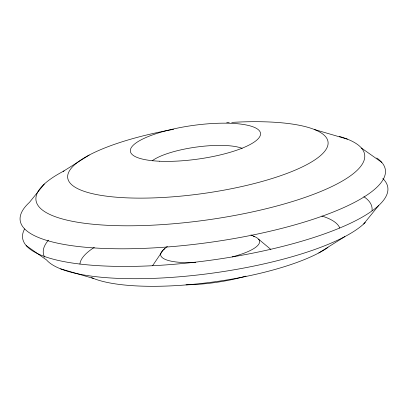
<?xml version="1.0" encoding="UTF-8"?>
<svg xmlns="http://www.w3.org/2000/svg" width="408" height="408" viewBox="0 0 408 408"><rect width="100%" height="100%" fill="white"/><g stroke="black" fill="none" stroke-linecap="round" stroke-linejoin="round"><path stroke-width="0.61" d="M152.541 265.761L163.169 250.038L167.377 246.315M44.339 184.008L29.453 202.363A184.339 47.71 -7.9 0 0 201.679 243.459A184.339 47.71 -7.9 0 0 376.778 158.003M363.661 223.992L378.548 205.637M63.118 171.411L89.209 155.05M318.791 252.95L344.882 236.589M314.374 129.504L347.417 139.159M60.583 268.841L93.626 278.496M250.956 234.886L254.383 236.538M361.432 148.038L381.781 162.394M26.219 245.606L46.568 259.962A165.903 42.937 -7.9 0 0 200.578 274.655A165.903 42.937 -7.9 0 0 365.333 222.375M258.606 239.21L270.601 249.232M339.293 136.415A165.903 42.937 -7.9 0 1 306.454 196.916A165.903 42.937 -7.9 0 1 90.454 223.982A165.903 42.937 -7.9 0 1 64.087 170.906M152.169 160.823A49.929 12.923 -7.9 0 1 196.136 147.104A49.929 12.923 -7.9 0 1 242.148 148.354M231.729 122.4A131.396 34.007 -7.9 0 1 302.986 166.576A131.396 34.007 -7.9 0 1 88.271 192.612A131.396 34.007 -7.9 0 1 171.788 129.667M172.406 129.555A131.396 34.007 -7.9 0 1 173.63 129.331M226.721 122.721A131.396 34.007 -7.9 0 1 229.23 122.553M382.801 178.531A184.339 47.71 -7.9 0 1 213.175 259.881A184.339 47.71 -7.9 0 1 24.582 228.959M246.024 276.119A65.698 17.003 -7.9 0 1 186.023 284.825M253.383 236.166A49.929 12.923 -7.9 0 1 232.244 256.892M195.687 262.431A49.929 12.923 -7.9 0 1 164.868 248.661M327.991 247.442A131.396 34.007 -7.9 0 1 209.284 282.509A131.396 34.007 -7.9 0 1 91.545 277.613M79.927 264.053A131.396 34.007 -7.9 0 1 94.33 247.355M321.871 216.026A131.396 34.007 -7.9 0 1 339.736 228.006M44.605 257.122A165.903 42.937 -7.9 0 1 48.506 240.154M363.865 196.717A165.903 42.937 -7.9 0 1 372.025 210.559M159.548 161.226A65.698 17.003 -7.9 0 0 260.431 134.9A65.698 17.003 -7.9 0 0 166.321 130.693A65.698 17.003 -7.9 0 0 159.548 161.226"/></g></svg>
